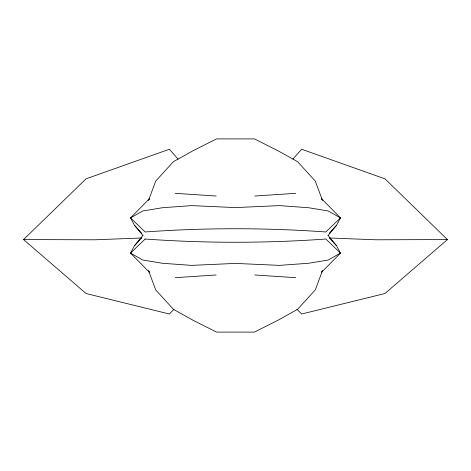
<?xml version="1.0" encoding="UTF-8"?>
<svg xmlns="http://www.w3.org/2000/svg" width="471" height="471" viewBox="0 0 471 471"><rect width="100%" height="100%" fill="white"/><g stroke="black" fill="none" stroke-linecap="round" stroke-linejoin="round"><path stroke-width="0.71" d="M148.583 200.228L155.701 181.094L173.475 161.63L193.039 150.744L216.536 138.904L254.464 138.904L277.961 150.744L297.525 161.63L315.299 181.094L322.417 200.228M322.417 270.772L315.299 289.906L297.525 309.37L277.955 320.256L254.464 332.096L216.536 332.096L193.045 320.256L173.475 309.37L155.701 289.906L148.583 270.772M148.783 200.181L149.313 198.815L130.544 217.902L134.412 225.209L142.972 235.606M322.217 270.819L321.687 272.185L340.456 253.098L336.588 245.791L328.028 235.394M142.972 235.394L134.412 245.791L130.544 253.098L149.313 272.185L148.783 270.819M328.028 235.606L336.588 225.209L340.456 217.902L321.687 198.815L322.217 200.181M292.856 159.145L301.623 149.254L384.931 178.815L447.45 239.574L384.931 293.527L301.623 314.01L297.007 309.264M134.412 245.791L141.783 237.667M329.217 233.333L336.588 225.209M173.993 309.264L169.377 314.01L86.069 293.527L23.55 239.574L86.069 178.815L169.377 149.254L178.144 159.145M254.835 196.024L295.794 193.31M175.206 277.69L216.165 274.976M141.653 237.985L94.877 239.792L23.55 239.574M447.45 239.574L376.123 239.792L329.347 237.985M175.206 193.31L216.165 196.024M254.835 274.976L295.794 277.69M329.217 237.667L336.588 245.791M134.412 225.209L141.783 233.333M145.156 239.027L130.544 253.098L142.831 260.045L162.466 263.271L191.532 265.379L235.5 263.413L279.468 265.379L308.534 263.271L328.169 260.045L340.456 253.098L325.844 239.027C265.691 243.33 205.309 243.33 145.156 239.027M340.456 217.902L325.844 231.973C265.691 227.67 205.309 227.67 145.156 231.973L130.544 217.902L142.831 210.955L162.466 207.729L191.532 205.621L235.5 207.587L279.468 205.621L308.534 207.729L328.169 210.955L340.456 217.902"/></g></svg>
